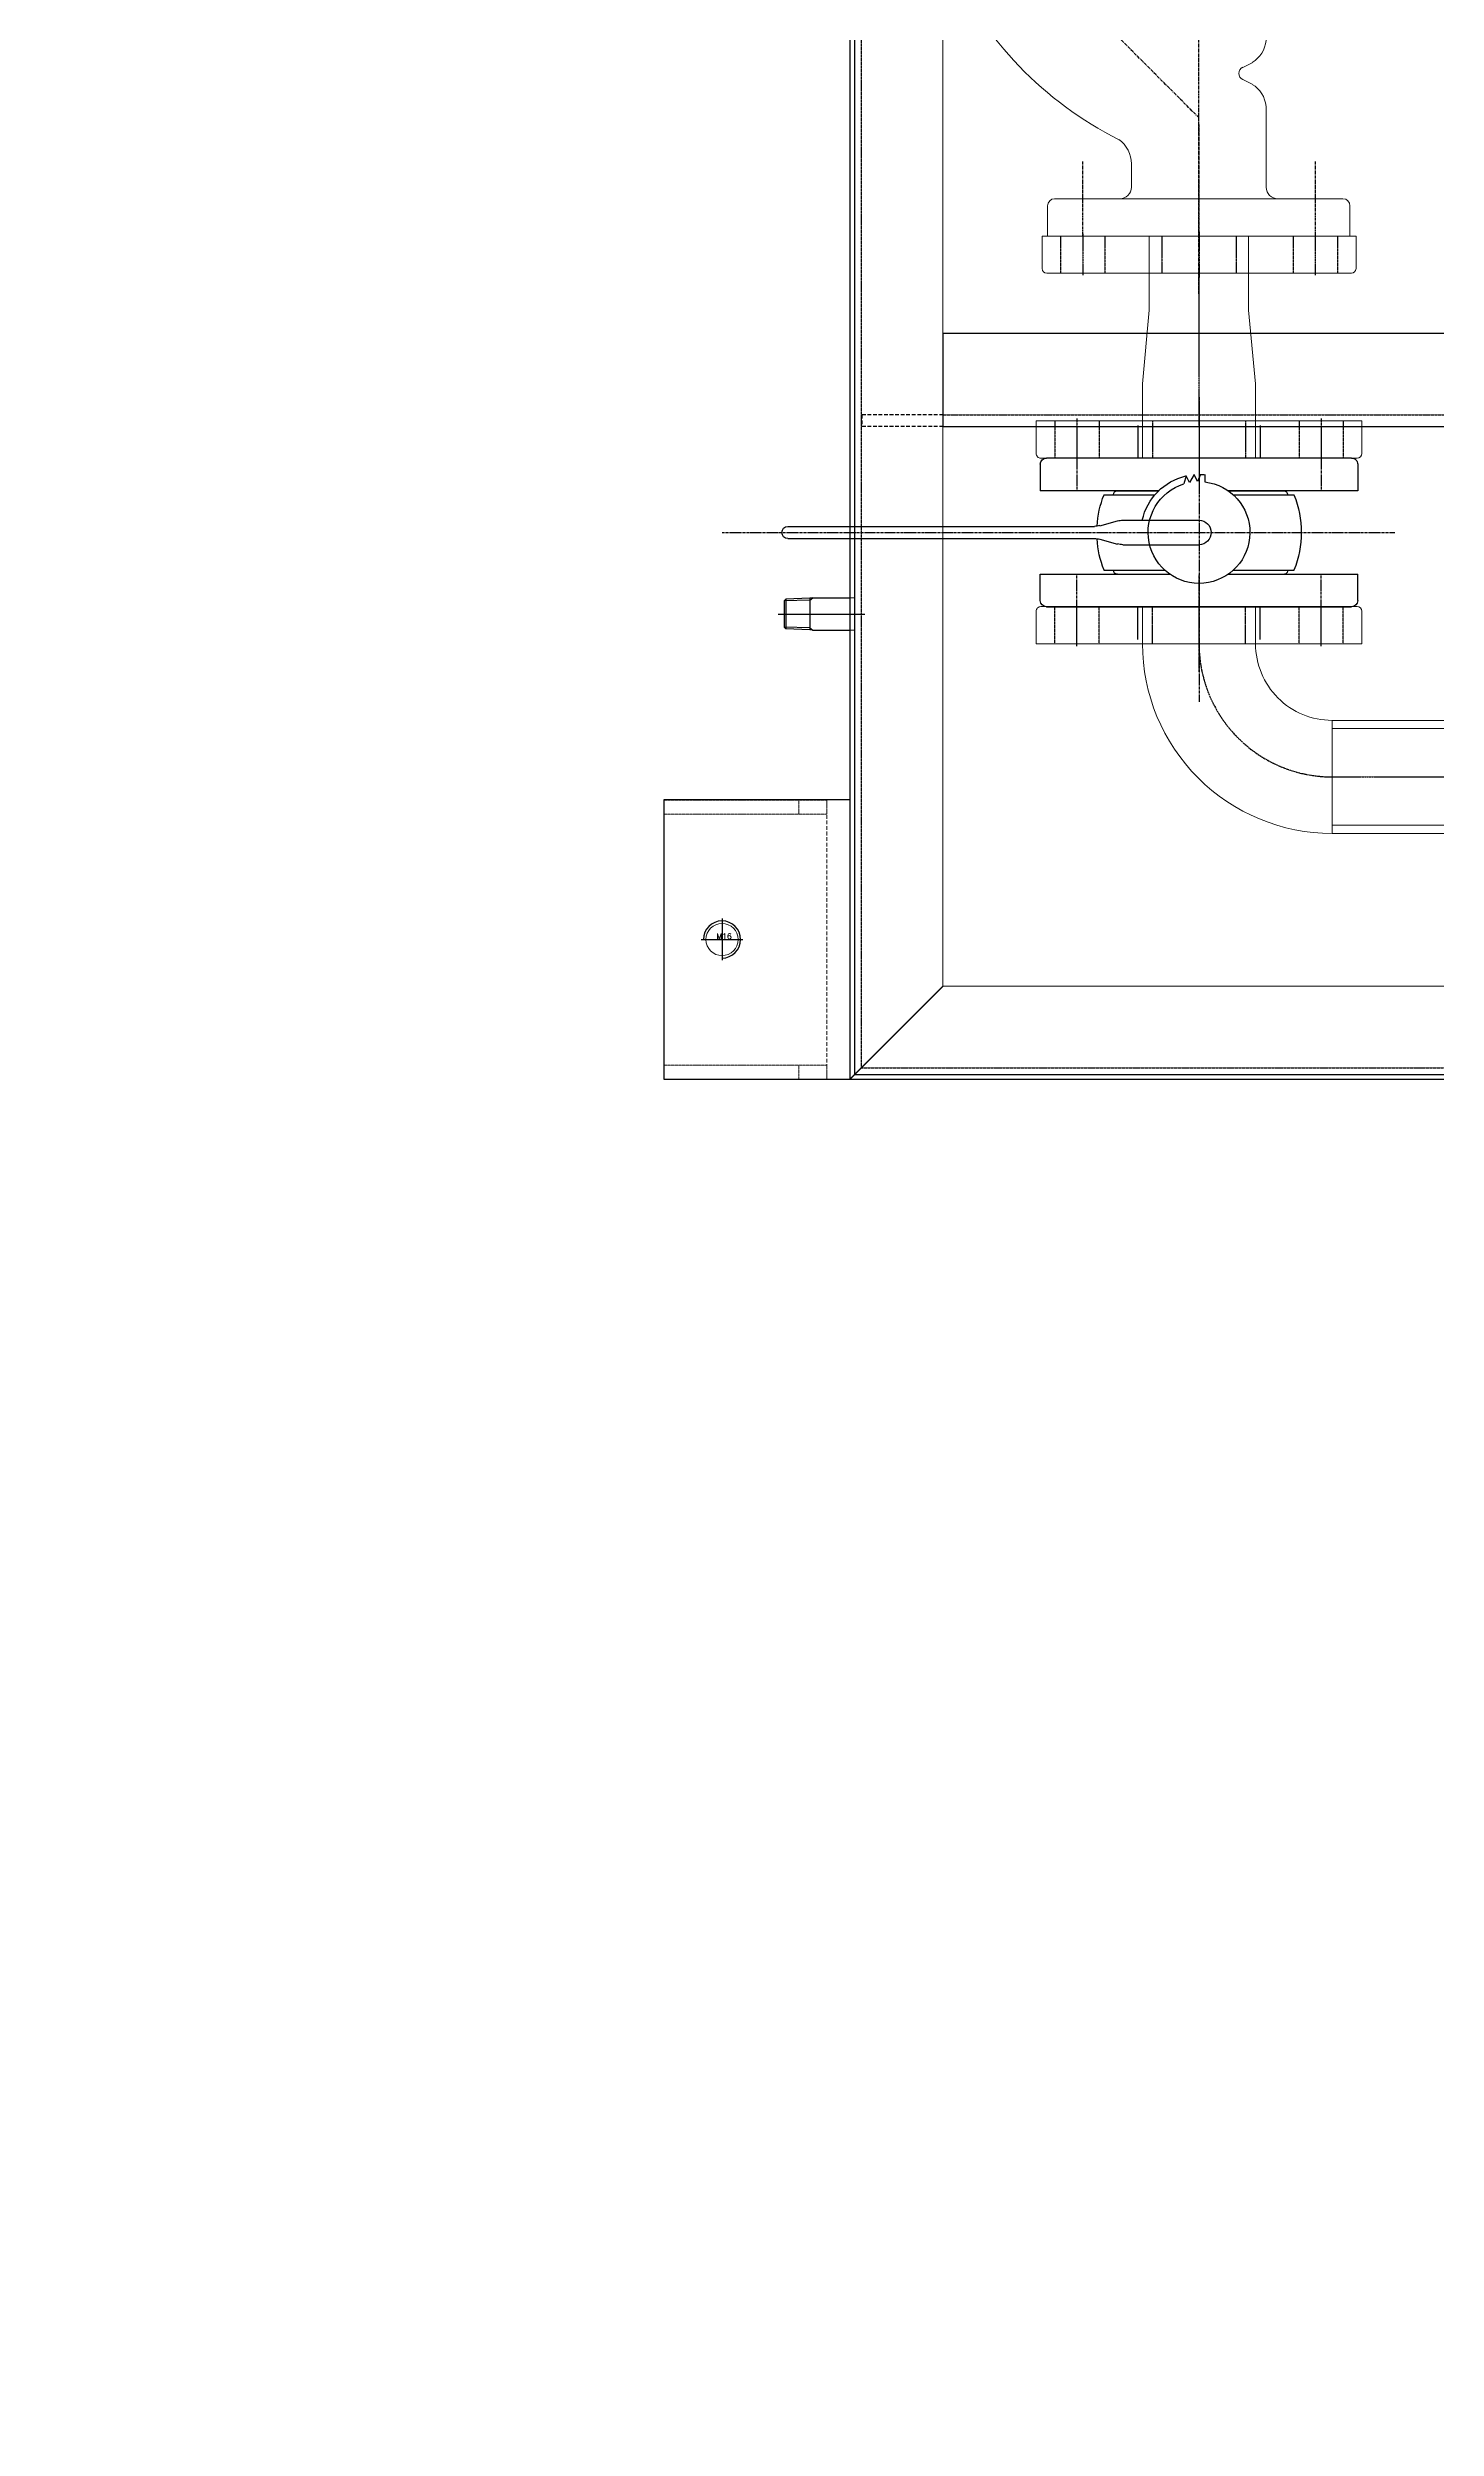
# Model space of a CAD drawing. Header units: millimetres. Extents: x -32759 to 129432, y 390 to 54305.
# Drawn here: x 26635 to 27232, y 26362 to 27385 of the extents above; entities that cross this region are included whole.
import ezdxf

# ---------------------------------------------------------------- set-up
doc = ezdxf.new("R2010")
doc.units = ezdxf.units.MM
for name, pattern in [('CENTER', [2, 1.25, -0.25, 0.25, -0.25]), ('HIDDEN', [0.375, 0.25, -0.125]), ('HIDDEN2', [4.7625, 3.175, -1.5875]), ('PHANTOM', [2.5, 1.25, -0.25, 0.25, -0.25, 0.25, -0.25])]:
    doc.linetypes.add(name, pattern=pattern)
for name, color, linetype in [('01j', 243, 'Continuous'), ('06', 221, 'Continuous'), ('1', 20, 'Continuous'), ('3', 5, 'Continuous'), ('4', 102, 'Continuous'), ('CENTER', 1, 'CENTER'), ('CL', 1, 'CENTER'), ('FL', 3, 'Continuous'), ('HL', 2, 'HIDDEN'), ('PL', 5, 'PHANTOM'), ('외형선', 3, 'Continuous')]:
    doc.layers.add(name, color=color, linetype=linetype)
for name, color, linetype, lineweight in [('04 실선', 4, 'Continuous', 25), ('2은선', 2, 'HIDDEN', 18), ('_BODY', 7, 'Continuous', 13)]:
    doc.layers.add(name, color=color, linetype=linetype, lineweight=lineweight)
doc.styles.add('ROAMNS', font='romans.shx', dxfattribs={"width": 0.8, "bigfont": 'whgtxt.shx'})
doc.styles.get("Standard").update_dxf_attribs({"font": 'arial.ttf'})
doc.styles.add('한글', font='romans.shx', dxfattribs={"height": 4, "bigfont": 'whgtxt.shx'})
doc.dimstyles.new('20 작은 한덕_도면칫수', dxfattribs={"dimscale": 20, "dimtxt": 3.3, "dimasz": 3.5, "dimexe": 0.65, "dimexo": 1.25, "dimgap": 1, "dimtad": 1, "dimdec": 0, "dimdsep": 46, "dimtxsty": 'ROAMNS', "dimcen": 0, "dimclrd": 7, "dimclre": 7, "dimclrt": 2, "dimadec": 0, "dimazin": 2, "dimtp": 0.1, "dimtm": 0.1, "dimtfac": 0.71, "dimtdec": 0, "dimtmove": 0, "dimatfit": 3, "dimfxl": 1, "dimlwd": -1, "dimlwe": -1, "dimarcsym": 1})
doc.dimstyles.new('AM_ISO$0', dxfattribs={"dimtxt": 3.5, "dimasz": 3.5, "dimexe": 1, "dimexo": 1, "dimgap": 1.5, "dimtad": 1, "dimdsep": 46, "dimtxsty": 'Standard', "dimcen": 0, "dimclrd": 256, "dimclre": 256, "dimclrt": 2, "dimadec": 0, "dimazin": 2, "dimtp": 0.1, "dimtm": 0.1, "dimtfac": 0.71, "dimtdec": 3, "dimtmove": 0, "dimatfit": 3, "dimfxl": 1, "dimlwd": -1, "dimlwe": -1, "dimarcsym": 1})

# ---------------------------------------------------------------- blocks, each defined once
blk = doc.blocks.new('*D1345')
at = {"color": 7, "linetype": 'ByBlock', "transparency": 16777216}
for p, q in [((97320.9, 13114), (97320.9, 13255)), ((98295.9, 13114), (98295.9, 13255)), ((97390.9, 13242), (98225.9, 13242))]:
    blk.add_line(p, q, dxfattribs=at)
at = {"color": 7, "transparency": 16777216}
for points in [[(97390.9, 13230.3), (97390.9, 13253.6), (97320.9, 13242)], [(98225.9, 13230.3), (98225.9, 13253.6), (98295.9, 13242)]]:
    blk.add_solid(points, dxfattribs=at)
at = {"layer": 'Defpoints', "color": 0, "transparency": 16777216}
for p in [(98295.9, 13242), (97320.9, 13089), (98295.9, 13089)]:
    blk.add_point(p, dxfattribs=at)
at = {"color": 2, "transparency": 16777216, "insert": (97917.8, 13189), "char_height": 66, "attachment_point": 5, "rotation": 180, "style": 'ROAMNS'}
blk.add_mtext('975', dxfattribs=at)
blk = doc.blocks.new('*D1348')
at = {"linetype": 'ByBlock', "ltscale": 0.5, "transparency": 16777216}
for p, q in [((97322.9, 13119.9), (97294.5, 13119.9)), ((97295.5, 13095.5), (97295.5, 13116.4)), ((97319.9, 13092), (97294.5, 13092))]:
    blk.add_line(p, q, dxfattribs=at)
at = {"ltscale": 0.5, "transparency": 16777216}
for points in [[(97296, 13116.4), (97294.9, 13116.4), (97295.5, 13119.9)], [(97296, 13095.5), (97294.9, 13095.5), (97295.5, 13092)]]:
    blk.add_solid(points, dxfattribs=at)
at = {"layer": 'Defpoints', "color": 0, "ltscale": 0.5, "transparency": 16777216}
for p in [(97295.5, 13119.9), (97323.9, 13119.9), (97320.9, 13092)]:
    blk.add_point(p, dxfattribs=at)
at = {"color": 2, "ltscale": 0.5, "transparency": 16777216, "insert": (97298.7, 13105.9), "char_height": 3.5, "attachment_point": 5, "rotation": 270, "bg_fill": 3, "box_fill_scale": 1.1, "bg_fill_color": 256, "bg_fill_true_color": 13158600, "bg_fill_transparency": 0}
blk.add_mtext('27.9', dxfattribs=at)
blk = doc.blocks.new('asdf')
at = {"ltscale": 0.5}
for p, q in [((500414.8, 300426.1), (500414.8, 300126.1)), ((501614.8, 300426.1), (500414.8, 300426.1)), ((500416.8, 300424.1), (500416.8, 300128.1)), ((501612.8, 300424.1), (500416.8, 300424.1))]:
    blk.add_line(p, q, dxfattribs=at)
blk = doc.blocks.new('A$C10E257C3')
blk.add_line((0, 6.3), (13.8, 6.3))
at = {"layer": '1'}
blk.add_line((6.9, 37.3), (6.9, 0), dxfattribs=at)
at = {"layer": '3'}
for p, q in [((0.1, 23.7), (0.5, 33.9)), ((0.5, 33.9), (1.2, 34.7)), ((13.3, 33.9), (0.5, 33.9)), ((12.6, 34.7), (1.2, 34.7)), ((13.3, 33.9), (12.6, 34.7)), ((13.7, 23.7), (13.3, 33.9)), ((0, 22.3), (0.1, 23.7)), ((0, 22.3), (0, 6.3)), ((13.7, 23.7), (0.1, 23.7)), ((13.8, 22.3), (13.7, 23.7)), ((13.8, 22.3), (13.8, 6.3))]:
    blk.add_line(p, q, dxfattribs=at)
at = {"layer": '4'}
for p, q in [((0.9, 23.7), (1.2, 34.7)), ((12.9, 23.7), (12.6, 34.7)), ((0.9, 23.7), (0, 22.3)), ((12.9, 23.7), (13.8, 22.3))]:
    blk.add_line(p, q, dxfattribs=at)
blk = doc.blocks.new('dfghdfghdgfhd')
at = {"color": 1, "linetype": 'CENTER'}
blk.add_line((52273.5, 4627.1), (52281.5, 4627.1), dxfattribs=at)
at = {"color": 2, "linetype": 'HIDDEN'}
for p, q in [((52276.5, 4634.1), (52278.5, 4634.1)), ((52276.5, 4620.1), (52278.5, 4620.1))]:
    blk.add_line(p, q, dxfattribs=at)
blk = doc.blocks.new('xcvbxcvbxcb')
blk.add_blockref('A$C10E257C3', (94741.2, -19939.6))
at = {"rotation": 90}
blk.add_blockref('dfghdfghdgfhd', (99375.2, -72211.7), dxfattribs=at)
at = {"layer": '04 실선'}
blk.add_blockref('asdf', (-405866.7, -320359.3), dxfattribs=at)
blk = doc.blocks.new('xcbcxbxc')
at = {"ltscale": 0.5}
for p, q in [((494109.4, 300799.5), (494069.4, 300759.5)), ((495229.4, 300799.5), (494109.4, 300799.5)), ((494069.4, 300759.5), (495269.4, 300759.5))]:
    blk.add_line(p, q, dxfattribs=at)
at = {"layer": 'HL', "ltscale": 0.5}
blk.add_line((494074.4, 300764.5), (495264.4, 300764.5), dxfattribs=at)
blk = doc.blocks.new('ASDFASFDFASFS')
at = {"color": 2, "linetype": 'HIDDEN2', "ltscale": 0.5}
for p, q in [((500881.3, 301067.1), (500846.3, 301067.1, -2347.3)), ((500846.3, 301062.1, -2347.3), (500846.3, 301067.1, -2347.3)), ((500881.3, 301062.1), (500846.3, 301062.1, -2347.3)), ((501119.3, 301067.1), (501154.3, 301067.1, -2347.3)), ((501119.3, 301062.1), (501154.3, 301062.1, -2347.3)), ((501154.3, 301062.1, -2347.3), (501154.3, 301067.1, -2347.3))]:
    blk.add_line(p, q, dxfattribs=at)
at = {"ltscale": 0.5}
for p, q in [((500881.3, 301067.1), (501119.3, 301067.1)), ((500881.3, 301067.1), (500881.3, 301027.1)), ((501119.3, 301067.1), (501119.3, 301027.1)), ((501119.3, 301027.1), (500881.3, 301027.1))]:
    blk.add_line(p, q, dxfattribs=at)
at = {"layer": 'HL', "ltscale": 0.5}
blk.add_line((500881.3, 301062.1), (501119.3, 301062.1), dxfattribs=at)
blk = doc.blocks.new('sdfgsdgfdgd')
at = {"ltscale": 0.5}
blk.add_circle((489855.9, 297052.9), 6.92, dxfattribs=at)
at = {"layer": 'CL', "ltscale": 0.5}
for p, q in [((489855.9, 297061.9), (489855.9, 297043.9)), ((489846.9, 297052.9), (489864.9, 297052.9))]:
    blk.add_line(p, q, dxfattribs=at)
at = {"layer": 'FL', "color": 1, "ltscale": 0.5}
blk.add_arc((489855.9, 297052.9), 8, 270, 180, dxfattribs=at)
at = {"color": 2, "style": '한글'}
blk.add_text('M16', height=2.4, dxfattribs=at).set_placement((489853.5, 297053.1))
blk = doc.blocks.new('sdfgsdfsdgsd')
at = {"color": 2, "linetype": 'HIDDEN2', "ltscale": 0.5}
blk.add_line((490032.2, 296995.1), (490032.2, 297115.1), dxfattribs=at)
at = {"ltscale": 0.5}
blk.add_line((490042.2, 296995.1), (490042.2, 297115.1), dxfattribs=at)
at = {"layer": '외형선'}
for p, q in [((490042.2, 297115.1), (489962.2, 297115.1)), ((489962.2, 297115.1), (489962.2, 296995.1)), ((489962.2, 296995.1), (490042.2, 296995.1))]:
    blk.add_line(p, q, dxfattribs=at)
blk.add_blockref('sdfgsdgfdgd', (131.3, 2.2))
blk = doc.blocks.new('cvbncncvbcn')
at = {"ltscale": 0.5}
for p, q in [((490334.8, 296974.9), (490334.8, 296980.9)), ((490334.8, 296980.9), (490404.8, 296980.9)), ((490334.8, 296974.9), (490404.8, 296974.9)), ((490392.8, 296974.9), (490392.8, 296980.9)), ((490404.8, 296974.9), (490404.8, 296980.9))]:
    blk.add_line(p, q, dxfattribs=at)
blk = doc.blocks.new('ASFDASFDDFAS')
blk.add_blockref('sdfgsdfsdgsd', (21.3, -380.4))
at = {"layer": '2은선', "xscale": -1, "rotation": 180}
blk.add_blockref('cvbncncvbcn', (-351.3, 593709.5), dxfattribs=at)
at = {"layer": '2은선'}
blk.add_blockref('cvbncncvbcn', (-351.3, -360.2), dxfattribs=at)
blk = doc.blocks.new('sdfgdsfgfdgfdsg')
at = {"ltscale": 0.5}
for p, q in [((110706.3, -23131.1), (110706.3, -24081.1)), ((110746.3, -23171.1), (110706.3, -23131.1)), ((110746.3, -24041.1), (110746.3, -23171.1)), ((110746.3, -24041.1), (110706.3, -24081.1))]:
    blk.add_line(p, q, dxfattribs=at)
at = {"layer": 'HL', "ltscale": 0.5}
blk.add_line((110711.3, -23136.1), (110711.3, -24076.1), dxfattribs=at)
blk = doc.blocks.new('xcvbxcbvcbcxvb')
at = {"rotation": 270}
blk.add_blockref('ASFDASFDDFAS', (-185908.3, 466932.5), dxfattribs=at)
at = {"xscale": -1, "rotation": 180}
blk.add_blockref('xcbcxbxc', (-383363.1, 277628.5), dxfattribs=at)
blk.add_blockref('sdfgdsfgfdgfdsg', (0, 0))
at = {"layer": '01j', "xscale": -1, "rotation": 90}
blk.add_blockref('ASDFASFDFASFS', (412054, 477710.2, 5853), dxfattribs=at)
blk = doc.blocks.new('A$C596F1DD5')
at = {"ltscale": 0.5}
for p, q in [((32.9, 81.5), (81.5, 81.5)), ((0, 48.6), (0, 0))]:
    blk.add_line(p, q, dxfattribs=at)
for radius in [81.5, 32.9]:
    blk.add_arc((0, 81.5), radius, 270, 0, dxfattribs=at)
at = {"layer": 'CL', "ltscale": 0.5}
blk.add_arc((0, 81.5), 57.2, 270, 0, dxfattribs=at)
blk = doc.blocks.new('A$C20826636')
at = {"ltscale": 0.5}
for p, q in [((2, 48.6), (202, 48.6)), ((2, 0), (2, 48.6)), ((2, 45.1), (202, 45.1)), ((202, 48.6), (202, 0)), ((2, 3.5), (202, 3.5)), ((202, 0), (2, 0))]:
    blk.add_line(p, q, dxfattribs=at)
at = {"layer": 'CL', "ltscale": 0.5}
blk.add_line((0, 24.3), (204, 24.3), dxfattribs=at)
blk = doc.blocks.new('A$C63697C70')
at = {"ltscale": 0.5}
for p, q in [((2, 135), (2, 0)), ((16, 135), (2, 135)), ((18, 2), (18, 133)), ((2, 88.9), (18, 88.9)), ((2, 46.2), (18, 46.2)), ((2, 0), (16, 0))]:
    blk.add_line(p, q, dxfattribs=at)
for centre, start, end in [((16, 133), 0, 90), ((16, 2), 270, 0)]:
    blk.add_arc(centre, 2, start, end, dxfattribs=at)
at = {"layer": 'CL', "ltscale": 0.5}
for p, q in [((1, 117.5), (19, 117.5)), ((0, 67.5), (20, 67.5)), ((1, 17.5), (19, 17.5))]:
    blk.add_line(p, q, dxfattribs=at)
at = {"layer": 'HL', "ltscale": 0.5}
for p, q in [((2, 127), (18, 127)), ((2, 108), (18, 108)), ((2, 27), (18, 27)), ((2, 8), (18, 8))]:
    blk.add_line(p, q, dxfattribs=at)
at = {"layer": 'PL', "ltscale": 0.5}
for p, q in [((2, 83.5), (18, 83.5)), ((2, 51.5), (18, 51.5))]:
    blk.add_line(p, q, dxfattribs=at)
blk = doc.blocks.new('A$C01775BC6')
at = {"ltscale": 0.5}
for p, q in [((2, 48.6), (17.9, 48.6)), ((2, 0), (2, 48.6)), ((17.9, 48.6), (49.6, 45.6)), ((49.6, 45.6), (65.5, 45.6)), ((65.5, 45.6), (65.5, 2.9)), ((49.6, 2.9), (17.9, 0)), ((65.5, 2.9), (49.6, 2.9)), ((17.9, 0), (2, 0))]:
    blk.add_line(p, q, dxfattribs=at)
at = {"layer": 'CL', "ltscale": 0.5}
blk.add_line((0, 24.3), (67.5, 24.3), dxfattribs=at)
blk = doc.blocks.new('A$C351C1466')
at = {"ltscale": 0.5}
for p, q in [((2, 140), (2, 0)), ((16, 140), (2, 140)), ((18, 2), (18, 138)), ((2, 94.3), (18, 94.3)), ((2, 45.7), (18, 45.7)), ((2, 0), (16, 0))]:
    blk.add_line(p, q, dxfattribs=at)
for centre, start, end in [((16, 138), 0, 90), ((16, 2), 270, 0)]:
    blk.add_arc(centre, 2, start, end, dxfattribs=at)
at = {"layer": 'CL', "ltscale": 0.5}
for p, q in [((1, 122.5), (19, 122.5)), ((0, 70), (20, 70)), ((1, 17.5), (19, 17.5))]:
    blk.add_line(p, q, dxfattribs=at)
at = {"layer": 'HL', "ltscale": 0.5}
for p, q in [((2, 132), (18, 132)), ((2, 113), (18, 113)), ((2, 27), (18, 27)), ((2, 8), (18, 8))]:
    blk.add_line(p, q, dxfattribs=at)
at = {"layer": 'PL', "ltscale": 0.5}
for p, q in [((2, 90), (18, 90)), ((2, 50), (18, 50))]:
    blk.add_line(p, q, dxfattribs=at)
blk = doc.blocks.new('SDFGSDFGSDFG')
at = {"ltscale": 0.5, "xscale": -1, "rotation": 180}
blk.add_blockref('A$C63697C70', (335519, 36898.1), dxfattribs=at)
at = {"ltscale": 0.5}
blk.add_blockref('A$C351C1466', (335598.5, 36760.6), dxfattribs=at)
at = {"ltscale": 0.5, "xscale": -1}
blk.add_blockref('A$C01775BC6', (335602.5, 36806.3), dxfattribs=at)
blk = doc.blocks.new('BL-50P')
for p, q in [((33.5, 202), (33.5, 51.3)), ((39.5, 202), (39.5, 51.3)), ((0, -75), (0, 75)), ((3, 78), (16, 78)), ((16, 19.8), (16, 78)), ((70, 78), (57, 78)), ((57, 78), (57, 14.3)), ((73, 75), (73, -75)), ((33.2, 48.7), (30.8, 40.1)), ((39.8, 48.7), (42.2, 40.1)), ((16, 40.1), (16, 19.8)), ((18, 46.7), (18, 21.7)), ((30.5, 37.5), (30.5, 0)), ((42.5, 37.5), (42.5, 0)), ((55, 46.7), (55, 16.8)), ((57, 40.1), (57, 14.3)), ((-16, 30), (0, 30)), ((89, 30), (73, 30)), ((8, -0.7), (11.5, 0.7)), ((8.1, 2.4), (11.9, 4.6)), ((11.5, 0.7), (8.1, 2.4)), ((8.7, 6.4), (12.6, 7.4)), ((11.9, 4.6), (8.7, 6.4)), ((8.1, -2.9), (11.7, -2.9)), ((16, -78), (16, -14.3)), ((16, -14.3), (16, -41.5)), ((18, -16.8), (18, -46.7)), ((55, -16.8), (55, -46.7)), ((57, -14.3), (57, -78)), ((57, -14.3), (57, -42)), ((-16, -30), (0, -30)), ((89, -30), (73, -30)), ((18, -43.5), (18, -43.5)), ((55, -43.5), (55.5, -43.5)), ((3, -78), (16, -78)), ((70, -78), (57, -78))]:
    blk.add_line(p, q)
for centre, radius, start, end in [((36.5, 202), 3, 0, 180), ((3, 75), 3, 90, 180), ((70, 75), 3, 0, 90), ((36.5, 0), 50.2, 93.5055, 111.6124), ((23.5, 51.3), 10, 344.9149, 0), ((49.5, 51.3), 10, 180, 195.0851), ((36.5, 0), 50.2, 68.3876, 86.4945), ((18, 40.1), 2, 90, 180), ((40.5, 37.5), 10, 164.9149, 180), ((32.5, 37.5), 10, 0, 15.0851), ((55, 40.1), 2, 0, 90), ((36.5, 0), 28.5, 102.1532, 166.9419), ((36.5, 0), 25, 186.6152, 162.7268), ((36.5, 0), 6, 180, 0), ((36.5, 0), 28.5, 181.4361, 185.7998), ((18, -41.5), 2, 180, 270), ((36.5, 0), 50.2, 248.3876, 291.6124), ((55.5, -42), 1.5, 270, 0), ((3, -75), 3, 180, 270), ((70, -75), 3, 270, 0)]:
    blk.add_arc(centre, radius, start, end)
at = {"layer": 'CENTER'}
for p, q in [((36.5, 234.4), (36.5, -96.3)), ((-16, 60), (16, 60)), ((89, 60), (57, 60)), ((-29.9, 0), (119.7, 0)), ((-28, 0), (16, 0)), ((105, 0), (57, 0)), ((-16, -60), (16, -60)), ((89, -60), (57, -60))]:
    blk.add_line(p, q, dxfattribs=at)
blk = doc.blocks.new('CI-F32S')
for p, q in [((13, 65), (0, 65)), ((0, 65), (0, -65)), ((16, 62), (16, -34)), ((199, -34), (199, 62)), ((215, 65), (202, 65)), ((215, -65), (215, 65)), ((21, 29), (55.8, 29)), ((31, 29), (46.5, 29)), ((67.3, 18.9), (65.3, 23)), ((72.5, 18.9), (74.5, 23)), ((84, 29), (194, 29)), ((21, -29), (31, -29)), ((173.5, -29), (194, -29)), ((16, -34), (16, -62)), ((199, -62), (199, -34)), ((0, -65), (13, -65)), ((116.9, -106.9), (157.9, -65.9)), ((120.4, -110.5), (161.4, -69.5)), ((157.9, -65.9), (164.2, -72.3)), ((202, -65), (215, -65)), ((124.6, -113.3), (164.2, -73.7)), ((164.2, -72.3), (164.2, -73.7)), ((148, -90), (150.8, -92.8)), ((140.9, -97), (143.7, -99.9)), ((143.7, -99.9), (145.1, -99.9)), ((145.1, -99.9), (150.8, -94.2)), ((150.8, -92.8), (150.8, -94.2)), ((116.9, -106.9), (123.2, -113.3)), ((123.2, -113.3), (124.6, -113.3))]:
    blk.add_line(p, q)
blk.add_lwpolyline([(173.5, -29, 0.079365), (163.8, -30.6, 0.08841), (156, -34.8, 0.105167), (150.5, -41.4, 0.020221), (149.9, -42.5, 0.121124)], format="xyb")
for centre, radius, start, end in [((13, 62), 3, 0, 90), ((202, 62), 3, 90, 180), ((21, 34), 5, 180, 270), ((194, 34), 5, 270, 0), ((54.5, 16.5), 12.5, 31.2177, 84.3169), ((85.3, 16.5), 12.5, 95.6831, 148.7823), ((69.9, 20.1), 2.89, 204.1228, 335.8772), ((21, -34), 5, 90, 180), ((31, -41.9), 12.9, 35.2952, 90.0763), ((194, -34), 5, 0, 90), ((181.6, 35.7), 156.7, 206.6184, 245.595), ((161.5, -46.4), 12.1, 161.4563, 212.9327), ((15.2, -130.6), 156.7, 24.405, 30.1826), ((13, -62), 3, 270, 0), ((202, -62), 3, 180, 270)]:
    blk.add_arc(centre, radius, start, end)
at = {"layer": 'CENTER'}
for p, q in [((32, 50), (0, 50)), ((183, 50), (215, 50)), ((-24.8, 0), (242.9, 0)), ((48, 0), (0, 0)), ((50.9, 0), (160.3, -109.4)), ((167, 0), (215, 0)), ((32, -50), (0, -50)), ((183, -50), (215, -50))]:
    blk.add_line(p, q, dxfattribs=at)
blk = doc.blocks.new('QWERRQRWQE')
at = {"color": 4, "ltscale": 0.5}
blk.add_line((132358.5, 14047, 5491.4), (132407.1, 14047, 5491.4), dxfattribs=at)
for name, p, rotation in [('xcvbxcbvcbcxvb', (109101.7, -96846.5), 90), ('xcvbxcvbxcb', (112299.5, -80688.3), 90), ('SDFGSDFGSDFG', (95552.2, 349743.3, 5491.4), 270)]:
    blk.add_blockref(name, p, dxfattribs=dict(rotation=rotation))
at = {"xscale": -1, "rotation": 270}
blk.add_blockref('CI-F32S', (132382.7, 14222.3, 5491.4), dxfattribs=at)
at = {"ltscale": 0.5, "extrusion": (0, 0, -1), "zscale": -1, "rotation": 90}
blk.add_blockref('A$C351C1466', (-132312.8, 14045, -5491.4), dxfattribs=at)
at = {"ltscale": 0.5, "rotation": 270}
blk.add_blockref('A$C596F1DD5', (132358.5, 14047, 5491.4), dxfattribs=at)
at = {"ltscale": 0.5, "xscale": -1, "rotation": 180}
blk.add_blockref('A$C20826636', (132438, 14014.1, 5491.4), dxfattribs=at)
at = {"layer": '06', "xscale": -0.875, "yscale": 0.875, "zscale": 0.875, "rotation": 90}
blk.add_blockref('BL-50P', (132382.8, 14126.8, 5491.4), dxfattribs=at)
blk = doc.blocks.new('y8e5ey')
at = {"rotation": 4.764189043271472e-11}
blk.add_blockref('QWERRQRWQE', (-37199.844, -190.914), dxfattribs=at)
dim = blk.add_linear_dim(base=(98295.895, 13241.97), p1=(97320.895, 13088.96), p2=(98295.895, 13088.96), angle=0, dimstyle='20 작은 한덕_도면칫수')
dim.commit()
dim.dimension.update_dxf_attribs({"geometry": '*D1345', "text_midpoint": (97917.84, 13241.97), "dimtype": 128})
at = {"ltscale": 0.5}
dim = blk.add_linear_dim(base=(97295.455, 13119.861), p1=(97320.895, 13091.96), p2=(97323.895, 13119.861), angle=90, dimstyle='AM_ISO$0', override={"dimfxl": 8, "dimtfill": 1}, dxfattribs=at)
dim.commit()
dim.dimension.update_dxf_attribs({"geometry": '*D1348', "text_midpoint": (97298.742, 13105.91)})
blk = doc.blocks.new('1')
at = {"color": 6}
blk.add_blockref('y8e5ey', (-86090.027, -6800.077), dxfattribs=at)
blk = doc.blocks.new('sdfgsdfgcxvxbxcv')
blk.add_blockref('1', (266381.038, 132792.991))
blk = doc.blocks.new('2')
at = {"color": 6, "xscale": -1}
blk.add_blockref('y8e5ey', (121155.752, -6800.077), dxfattribs=at)
blk = doc.blocks.new('sdfgcxvbcbxcvbxc')
blk.add_blockref('2', (292948.326, 132792.991))

msp = doc.modelspace()

# ---------------------------------------------------------------- block references
at = {"layer": '_BODY'}
for name in ['sdfgcxvbcbxcvbxc', 'sdfgsdfgcxvxbxcv']:
    msp.add_blockref(name, (-248343.9, -112720), dxfattribs=at)

doc.saveas('drawing.dxf')
